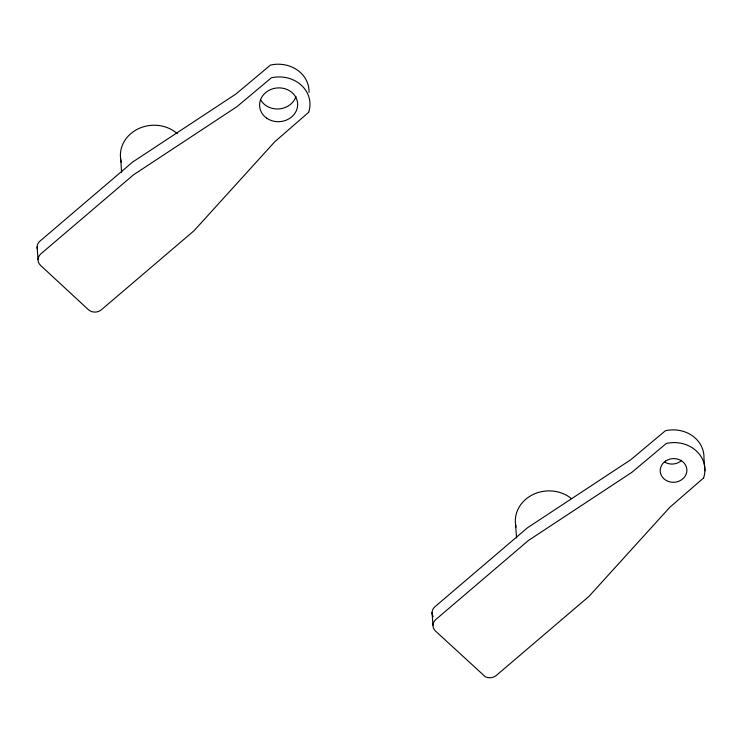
<?xml version="1.0" encoding="UTF-8"?>
<svg xmlns="http://www.w3.org/2000/svg" width="742" height="742" viewBox="0 0 742 742"><rect width="100%" height="100%" fill="white"/><g stroke="black" fill="none" stroke-linecap="round" stroke-linejoin="round"><path stroke-width="1.11" d="M681.295 460.624L680.145 461.626A13.356 11.844 -4.2 0 1 664.841 462.21M704.9 470.771L703.963 458.055A31.377 27.834 -4.2 0 0 665.389 430.74L630.867 459.669L527.581 527.701L434.914 606.761A9.201 8.162 -4.2 0 0 433.124 616.611M515.56 524.344L516.553 537.904M432.029 612.512L432.966 625.228M120.621 158.686L121.623 172.246M37.1 246.854L38.037 259.57M516.07 527.07A33.223 29.467 -4.2 0 1 532.32 494.895A33.223 29.467 -4.2 0 1 571.461 498.689M309.034 92.398A31.377 27.834 -4.2 0 0 270.459 65.083L235.937 94.011L132.651 162.044L39.985 241.104A9.201 8.162 -4.2 0 0 37.341 248.969M295.984 96.46A19.051 16.899 -4.2 0 1 279.205 108.907A19.051 16.899 -4.2 0 1 260.461 99.539M121.373 162.312A33.223 29.467 -4.2 0 1 137.391 129.238A33.223 29.467 -4.2 0 1 177.273 133.671M308.663 112.311L274.735 141.787L194.042 230.734L101.376 309.794A9.201 8.162 -4.2 0 1 88.372 309.664L40.541 265.376A9.201 8.162 -4.2 0 1 40.912 253.82L133.579 174.76L236.874 106.727L271.387 77.799A31.377 27.834 -4.2 0 1 308.663 112.311M703.592 477.969L669.664 507.445L588.972 596.392L496.305 675.452A9.201 8.162 -4.2 0 1 485.166 676.639L435.471 631.025A9.201 8.162 -4.2 0 1 435.851 619.477L528.508 540.417L631.804 472.385L666.325 443.456A31.377 27.834 -4.2 0 1 703.592 477.969M665.62 461.042L663.116 463.221A13.356 11.844 -4.2 0 0 663.942 478.822A13.356 11.844 -4.2 0 0 681.481 479.851L683.985 477.663A13.356 11.844 -4.2 0 0 683.159 462.071A13.356 11.844 -4.2 0 0 665.62 461.042M266.758 118.201A19.051 16.899 -4.2 0 0 297.449 107.006A19.051 16.899 -4.2 0 0 271.655 89.161A19.051 16.899 -4.2 0 0 266.758 118.201"/></g></svg>
